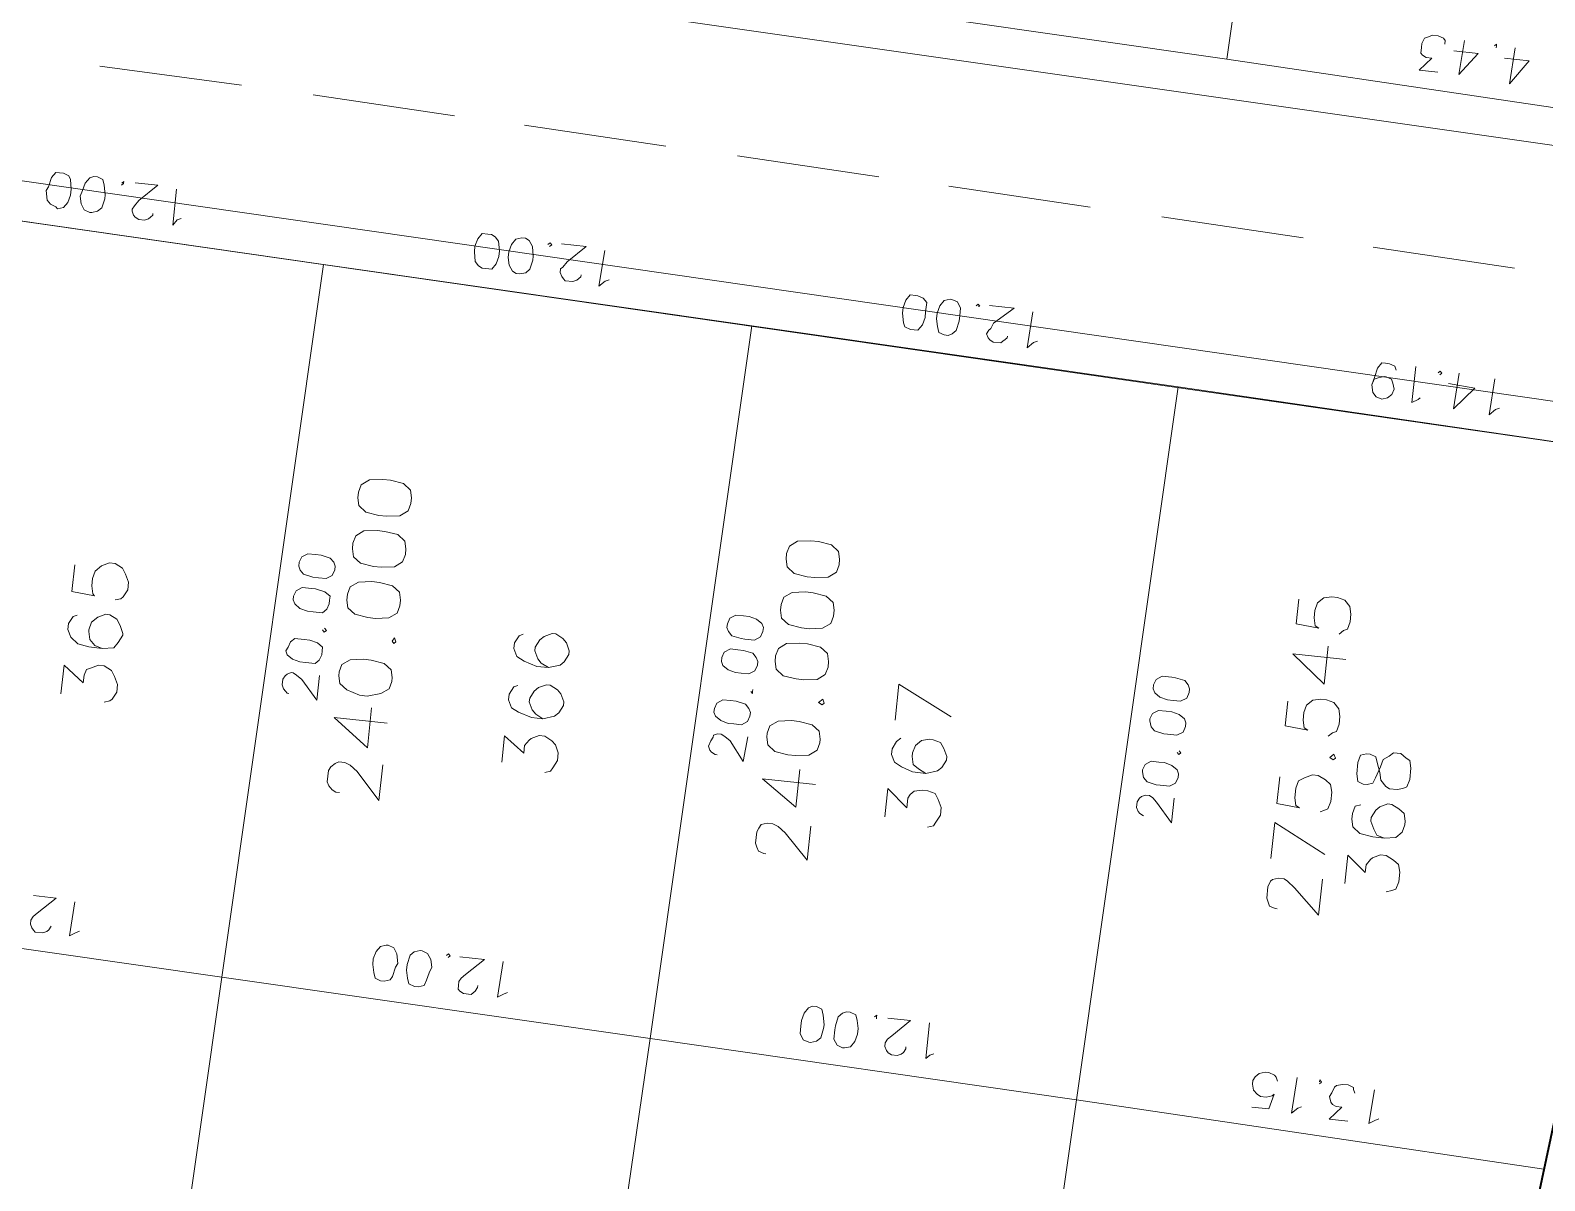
# Model space of a CAD drawing. Header units: metres. Extents: x -977055 to 805873, y -1033982 to 242021.
# Drawn here: x 2764.55 to 2806.83, y 1001.96 to 1034.09 of the extents above; entities that cross this region are included whole.
import ezdxf

# ---------------------------------------------------------------- set-up
doc = ezdxf.new("R2010")
doc.units = ezdxf.units.M
for name, color, linetype in [('PDF_acera', 7, 'Continuous'), ('PDF_areas por lote', 7, 'Continuous'), ('PDF_COTAS', 7, 'Continuous'), ('PDF_linea de centro', 7, 'Continuous'), ('PDF_LOTES', 7, 'Continuous'), ('PDF_No. lotes', 7, 'Continuous'), ('PDF_Poligono Ceres', 7, 'Continuous')]:
    doc.layers.add(name, color=color, linetype=linetype)

# ---------------------------------------------------------------- blocks, each defined once
blk = doc.blocks.new('CALLE')
at = {"layer": 'PDF_acera', "lineweight": 9}
for points in [[(14.140224, -247.369248), (12.06576, -307.020672)], [(-23.877504, -255.794112), (-23.49648, -255.455424), (4.02192, -248.215968), (-23.49648, -255.455424), (-23.877504, -255.794112), (-24.681888, -256.55616), (-26.332992, -303.591456), (-10.456992, -305.200224), (0.21168, -306.30096), (5.546016, -306.597312), (7.535808, -251.010144), (7.324128, -256.894848)], [(6.435072, -306.681984), (8.213184, -256.937184), (8.424864, -251.05248)]]:
    blk.add_lwpolyline(points, dxfattribs=at)
at = {"layer": 'PDF_areas por lote', "lineweight": 9}
for points in [[(-4.995648, -277.681824), (-4.995648, -277.597152), (-4.953312, -277.51248), (-4.86864, -277.427808), (-4.783968, -277.385472), (-4.529952, -277.385472), (-4.44528, -277.427808), (-4.360608, -277.51248), (-4.318272, -277.597152), (-4.318272, -277.72416), (-4.360608, -277.851168), (-4.487616, -278.020512), (-5.08032, -278.57088), (-4.275936, -278.57088)], [(-3.344544, -278.57088), (-3.344544, -277.385472), (-3.937248, -278.189856), (-3.048192, -278.189856)], [(-5.334336, -287.24976), (-5.334336, -287.207424), (-5.292, -287.080416), (-5.207328, -287.03808), (-5.122656, -286.995744), (-4.86864, -286.995744), (-4.783968, -287.03808), (-4.699296, -287.080416), (-4.65696, -287.207424), (-4.65696, -287.334432), (-4.699296, -287.46144), (-4.826304, -287.630784), (-5.376672, -288.181152), (-4.614624, -288.181152)], [(-3.683232, -288.181152), (-3.683232, -286.995744), (-4.2336, -287.800128), (-3.38688, -287.800128)], [(-5.334336, -298.68048), (-5.334336, -298.638144), (-5.292, -298.511136), (-5.207328, -298.4688), (-5.122656, -298.426464), (-4.86864, -298.426464), (-4.741632, -298.4688), (-4.699296, -298.511136), (-4.65696, -298.638144), (-4.65696, -298.765152), (-4.699296, -298.849824), (-4.826304, -299.019168), (-5.376672, -299.611872), (-4.572288, -299.611872)], [(-4.02192, -299.611872), (-3.429216, -298.426464), (-4.2336, -298.426464)], [(-2.413152, -298.426464), (-3.005856, -298.426464), (-3.048192, -298.934496), (-3.005856, -298.849824), (-2.836512, -298.807488), (-2.624832, -298.807488), (-2.455488, -298.849824), (-2.370816, -298.976832), (-2.286144, -299.146176), (-2.286144, -299.273184), (-2.370816, -299.442528), (-2.455488, -299.569536), (-2.624832, -299.611872), (-2.836512, -299.611872), (-3.005856, -299.569536), (-3.048192, -299.484864), (-3.090528, -299.400192)], [(-0.719712, -298.426464), (-1.27008, -298.426464), (-1.312416, -298.934496), (-1.27008, -298.849824), (-1.100736, -298.807488), (-0.931392, -298.807488), (-0.762048, -298.849824), (-0.63504, -298.976832), (-0.592704, -299.146176), (-0.592704, -299.273184), (-0.63504, -299.442528), (-0.762048, -299.569536), (-0.931392, -299.611872), (-1.100736, -299.611872), (-1.27008, -299.569536), (-1.312416, -299.484864), (-1.397088, -299.400192)], [(0.338688, -299.611872), (0.338688, -298.426464), (-0.254016, -299.188512), (0.592704, -299.188512)], [(1.566432, -298.426464), (1.016064, -298.426464), (0.973728, -298.934496), (1.016064, -298.849824), (1.185408, -298.807488), (1.354752, -298.807488), (1.524096, -298.849824), (1.651104, -298.976832), (1.69344, -299.146176), (1.69344, -299.273184), (1.651104, -299.442528), (1.524096, -299.569536), (1.354752, -299.611872), (1.185408, -299.611872), (1.016064, -299.569536), (0.973728, -299.484864), (0.889056, -299.400192)]]:
    blk.add_lwpolyline(points, dxfattribs=at)
for points in [[(-2.413152, -277.385472), (-2.582496, -277.427808), (-2.709504, -277.597152), (-2.794176, -277.893504), (-2.794176, -278.062848), (-2.709504, -278.3592), (-2.582496, -278.528544), (-2.413152, -278.57088), (-2.32848, -278.57088), (-2.159136, -278.528544), (-2.032128, -278.3592), (-1.989792, -278.062848), (-1.989792, -277.893504), (-2.032128, -277.597152), (-2.159136, -277.427808), (-2.32848, -277.385472)], [(-0.719712, -277.385472), (-0.889056, -277.427808), (-1.016064, -277.597152), (-1.0584, -277.893504), (-1.0584, -278.062848), (-1.016064, -278.3592), (-0.889056, -278.528544), (-0.719712, -278.57088), (-0.592704, -278.57088), (-0.42336, -278.528544), (-0.296352, -278.3592), (-0.254016, -278.062848), (-0.254016, -277.893504), (-0.296352, -277.597152), (-0.42336, -277.427808), (-0.592704, -277.385472)], [(0.42336, -277.385472), (0.254016, -277.427808), (0.127008, -277.597152), (0.084672, -277.893504), (0.084672, -278.062848), (0.127008, -278.3592), (0.254016, -278.528544), (0.42336, -278.57088), (0.550368, -278.57088), (0.719712, -278.528544), (0.84672, -278.3592), (0.889056, -278.062848), (0.889056, -277.893504), (0.84672, -277.597152), (0.719712, -277.427808), (0.550368, -277.385472)], [(1.566432, -277.385472), (1.397088, -277.427808), (1.27008, -277.597152), (1.227744, -277.893504), (1.227744, -278.062848), (1.27008, -278.3592), (1.397088, -278.528544), (1.566432, -278.57088), (1.69344, -278.57088), (1.862784, -278.528544), (1.989792, -278.3592), (2.032128, -278.062848), (2.032128, -277.893504), (1.989792, -277.597152), (1.862784, -277.427808), (1.69344, -277.385472)], [(-1.524096, -278.486208), (-1.566432, -278.528544), (-1.524096, -278.57088), (-1.439424, -278.528544)], [(-2.75184, -286.995744), (-2.921184, -287.03808), (-3.048192, -287.207424), (-3.090528, -287.503776), (-3.090528, -287.67312), (-3.048192, -287.969472), (-2.921184, -288.138816), (-2.75184, -288.181152), (-2.667168, -288.181152), (-2.497824, -288.138816), (-2.370816, -287.969472), (-2.32848, -287.67312), (-2.32848, -287.503776), (-2.370816, -287.207424), (-2.497824, -287.03808), (-2.667168, -286.995744)], [(-1.0584, -286.995744), (-1.227744, -287.03808), (-1.354752, -287.207424), (-1.397088, -287.503776), (-1.397088, -287.67312), (-1.354752, -287.969472), (-1.227744, -288.138816), (-1.0584, -288.181152), (-0.931392, -288.181152), (-0.762048, -288.138816), (-0.63504, -287.969472), (-0.592704, -287.67312), (-0.592704, -287.503776), (-0.63504, -287.207424), (-0.762048, -287.03808), (-0.931392, -286.995744)], [(0.084672, -286.995744), (-0.084672, -287.03808), (-0.21168, -287.207424), (-0.254016, -287.503776), (-0.254016, -287.67312), (-0.21168, -287.969472), (-0.084672, -288.138816), (0.084672, -288.181152), (0.21168, -288.181152), (0.381024, -288.138816), (0.508032, -287.969472), (0.550368, -287.67312), (0.550368, -287.503776), (0.508032, -287.207424), (0.381024, -287.03808), (0.21168, -286.995744)], [(1.227744, -286.995744), (1.0584, -287.03808), (0.931392, -287.207424), (0.889056, -287.503776), (0.889056, -287.67312), (0.931392, -287.969472), (1.0584, -288.138816), (1.227744, -288.181152), (1.354752, -288.181152), (1.524096, -288.138816), (1.651104, -287.969472), (1.69344, -287.67312), (1.69344, -287.503776), (1.651104, -287.207424), (1.524096, -287.03808), (1.354752, -286.995744)], [(-1.862784, -288.054144), (-1.90512, -288.138816), (-1.862784, -288.181152), (-1.778112, -288.138816)], [(-1.862784, -299.484864), (-1.90512, -299.569536), (-1.862784, -299.611872), (-1.778112, -299.569536)]]:
    blk.add_lwpolyline(points, close=True, dxfattribs=at)
at = {"layer": 'PDF_COTAS', "lineweight": 9}
for points in [[(7.239456, -270.061344), (7.281792, -270.188352), (7.4088, -270.273024), (7.578144, -270.31536), (7.705152, -270.31536), (7.916832, -270.273024), (8.001504, -270.230688), (8.04384, -270.10368), (8.04384, -270.019008), (8.04384, -269.934336), (7.916832, -269.849664), (7.705152, -269.807328), (7.62048, -269.764992), (7.4088, -269.807328), (7.324128, -269.892), (7.281792, -270.019008)], [(7.239456, -270.823392), (7.281792, -270.9504), (7.366464, -271.035072), (7.578144, -271.077408), (7.662816, -271.077408), (7.874496, -271.035072), (8.001504, -270.992736), (8.04384, -270.865728), (8.04384, -270.781056), (8.001504, -270.696384), (7.874496, -270.611712), (7.705152, -270.569376), (7.578144, -270.52704), (7.4088, -270.569376), (7.281792, -270.654048), (7.239456, -270.781056)], [(-8.001504, -271.16208), (-8.001504, -271.670112), (-8.382528, -271.289088), (-8.4672, -271.204416), (-8.551872, -271.16208), (-8.636544, -271.16208), (-8.721216, -271.204416), (-8.763552, -271.246752), (-8.805888, -271.289088), (-8.805888, -271.458432), (-8.763552, -271.543104), (-8.721216, -271.58544), (-8.636544, -271.627776), (-8.721216, -271.58544), (-8.763552, -271.543104), (-8.805888, -271.458432), (-8.805888, -271.289088), (-8.763552, -271.246752), (-8.721216, -271.204416), (-8.636544, -271.16208), (-8.551872, -271.16208), (-8.4672, -271.204416), (-8.382528, -271.289088), (-8.001504, -271.670112)], [(-8.04384, -272.093472), (-8.805888, -272.051136), (-8.721216, -272.178144), (-8.67888, -272.262816), (-8.721216, -272.178144), (-8.805888, -272.051136)], [(-2.455488, -276.962112), (-3.005856, -276.962112), (-2.582496, -276.581088), (-2.497824, -276.45408), (-2.455488, -276.369408), (-2.455488, -276.327072), (-2.497824, -276.2424), (-2.54016, -276.200064), (-2.624832, -276.157728), (-2.75184, -276.157728), (-2.836512, -276.200064), (-2.878848, -276.2424), (-2.921184, -276.284736), (-2.921184, -276.327072), (-2.921184, -276.284736), (-2.878848, -276.2424), (-2.836512, -276.200064), (-2.75184, -276.157728), (-2.624832, -276.157728), (-2.54016, -276.200064), (-2.497824, -276.2424), (-2.455488, -276.327072), (-2.455488, -276.369408), (-2.497824, -276.45408), (-2.582496, -276.581088), (-3.005856, -276.962112)], [(-1.989792, -276.157728), (-2.074464, -276.200064), (-2.159136, -276.327072), (-2.201472, -276.496416), (-2.201472, -276.623424), (-2.201472, -276.835104), (-2.1168, -276.919776), (-1.989792, -276.962112), (-1.90512, -276.962112), (-1.820448, -276.962112), (-1.735776, -276.835104), (-1.69344, -276.66576), (-1.69344, -276.538752), (-1.69344, -276.327072), (-1.778112, -276.2424), (-1.90512, -276.200064)], [(-1.989792, -276.157728), (-2.074464, -276.200064), (-2.159136, -276.327072), (-2.201472, -276.496416), (-2.201472, -276.623424), (-2.201472, -276.835104), (-2.1168, -276.919776), (-1.989792, -276.962112), (-1.90512, -276.962112), (-1.820448, -276.962112), (-1.735776, -276.835104), (-1.69344, -276.66576), (-1.69344, -276.538752), (-1.69344, -276.327072), (-1.778112, -276.2424), (-1.90512, -276.200064)], [(-0.84672, -276.200064), (-0.931392, -276.2424), (-1.016064, -276.369408), (-1.0584, -276.538752), (-1.0584, -276.66576), (-1.0584, -276.87744), (-0.973728, -276.962112), (-0.84672, -277.004448), (-0.762048, -277.004448), (-0.677376, -277.004448), (-0.592704, -276.87744), (-0.550368, -276.66576), (-0.550368, -276.581088), (-0.550368, -276.369408), (-0.63504, -276.2424), (-0.762048, -276.200064)], [(-0.84672, -276.200064), (-0.931392, -276.2424), (-1.016064, -276.369408), (-1.0584, -276.538752), (-1.0584, -276.66576), (-1.0584, -276.87744), (-0.973728, -276.962112), (-0.84672, -277.004448), (-0.762048, -277.004448), (-0.677376, -277.004448), (-0.592704, -276.87744), (-0.550368, -276.66576), (-0.550368, -276.581088), (-0.550368, -276.369408), (-0.63504, -276.2424), (-0.762048, -276.200064)], [(-0.084672, -276.2424), (-0.169344, -276.284736), (-0.254016, -276.369408), (-0.296352, -276.581088), (-0.296352, -276.708096), (-0.296352, -276.87744), (-0.21168, -277.004448), (-0.084672, -277.046784), (0, -277.046784), (0.084672, -277.004448), (0.169344, -276.919776), (0.21168, -276.708096), (0.21168, -276.581088), (0.21168, -276.411744), (0.127008, -276.284736), (0, -276.2424)], [(-0.084672, -276.2424), (-0.169344, -276.284736), (-0.254016, -276.369408), (-0.296352, -276.581088), (-0.296352, -276.708096), (-0.296352, -276.87744), (-0.21168, -277.004448), (-0.084672, -277.046784), (0, -277.046784), (0.084672, -277.004448), (0.169344, -276.919776), (0.21168, -276.708096), (0.21168, -276.581088), (0.21168, -276.411744), (0.127008, -276.284736), (0, -276.2424)], [(-1.397088, -276.962112), (-1.439424, -277.004448), (-1.48176, -276.962112), (-1.439424, -276.919776), (-1.48176, -276.962112), (-1.439424, -277.004448)], [(-9.059904, -279.121248), (-9.017568, -279.248256), (-8.932896, -279.290592), (-8.721216, -279.332928), (-8.636544, -279.375264), (-8.424864, -279.332928), (-8.297856, -279.248256), (-8.25552, -279.121248), (-8.25552, -279.078912), (-8.297856, -278.951904), (-8.424864, -278.867232), (-8.594208, -278.824896), (-8.721216, -278.824896), (-8.89056, -278.867232), (-9.017568, -278.909568), (-9.059904, -279.036576)], [(-9.059904, -279.121248), (-9.017568, -279.248256), (-8.932896, -279.290592), (-8.721216, -279.332928), (-8.636544, -279.375264), (-8.424864, -279.332928), (-8.297856, -279.248256), (-8.25552, -279.121248), (-8.25552, -279.078912), (-8.297856, -278.951904), (-8.424864, -278.867232), (-8.594208, -278.824896), (-8.721216, -278.824896), (-8.89056, -278.867232), (-9.017568, -278.909568), (-9.059904, -279.036576)], [(6.943104, -279.671616), (6.943104, -279.798624), (7.070112, -279.883296), (7.239456, -279.925632), (7.366464, -279.925632), (7.578144, -279.883296), (7.662816, -279.798624), (7.705152, -279.713952), (7.705152, -279.62928), (7.705152, -279.502272), (7.578144, -279.4176), (7.4088, -279.375264), (7.281792, -279.375264), (7.070112, -279.4176), (6.98544, -279.502272), (6.943104, -279.586944)], [(-9.10224, -279.883296), (-9.059904, -280.010304), (-8.932896, -280.05264), (-8.763552, -280.094976), (-8.636544, -280.137312), (-8.4672, -280.094976), (-8.340192, -280.010304), (-8.297856, -279.883296), (-8.297856, -279.84096), (-8.340192, -279.713952), (-8.424864, -279.62928), (-8.636544, -279.586944), (-8.763552, -279.586944), (-8.932896, -279.62928), (-9.059904, -279.671616), (-9.10224, -279.798624)], [(-9.10224, -279.883296), (-9.059904, -280.010304), (-8.932896, -280.05264), (-8.763552, -280.094976), (-8.636544, -280.137312), (-8.4672, -280.094976), (-8.340192, -280.010304), (-8.297856, -279.883296), (-8.297856, -279.84096), (-8.340192, -279.713952), (-8.424864, -279.62928), (-8.636544, -279.586944), (-8.763552, -279.586944), (-8.932896, -279.62928), (-9.059904, -279.671616), (-9.10224, -279.798624)], [(-8.340192, -280.433664), (-8.297856, -280.476), (-8.340192, -280.518336), (-8.382528, -280.476), (-8.340192, -280.518336), (-8.297856, -280.476)], [(6.900768, -280.433664), (6.943104, -280.560672), (7.027776, -280.645344), (7.239456, -280.68768), (7.324128, -280.68768), (7.535808, -280.645344), (7.662816, -280.560672), (7.705152, -280.476), (7.705152, -280.391328), (7.662816, -280.26432), (7.535808, -280.179648), (7.366464, -280.137312), (7.239456, -280.137312), (7.070112, -280.179648), (6.943104, -280.26432), (6.900768, -280.348992)], [(-8.340192, -280.730016), (-8.340192, -281.280384), (-8.721216, -280.89936), (-8.805888, -280.814688), (-8.89056, -280.772352), (-8.975232, -280.772352), (-9.059904, -280.772352), (-9.10224, -280.814688), (-9.144576, -280.89936), (-9.144576, -281.068704), (-9.10224, -281.11104), (-9.059904, -281.153376), (-8.975232, -281.195712), (-8.932896, -281.195712), (-8.975232, -281.195712), (-9.059904, -281.153376), (-9.10224, -281.11104), (-9.144576, -281.068704), (-9.144576, -280.89936), (-9.10224, -280.814688), (-9.059904, -280.772352), (-8.975232, -280.772352), (-8.89056, -280.772352), (-8.805888, -280.814688), (-8.721216, -280.89936), (-8.340192, -281.280384)], [(-8.340192, -281.703744), (-9.144576, -281.661408), (-9.059904, -281.788416), (-9.017568, -281.873088), (-9.059904, -281.788416), (-9.144576, -281.661408)], [(-2.794176, -286.572384), (-3.344544, -286.530048), (-2.921184, -286.19136), (-2.836512, -286.064352), (-2.794176, -285.97968), (-2.794176, -285.895008), (-2.836512, -285.810336), (-2.878848, -285.810336), (-2.96352, -285.768), (-3.090528, -285.725664), (-3.1752, -285.768), (-3.217536, -285.810336), (-3.259872, -285.895008), (-3.259872, -285.937344), (-3.259872, -285.895008), (-3.217536, -285.810336), (-3.1752, -285.768), (-3.090528, -285.725664), (-2.96352, -285.768), (-2.878848, -285.810336), (-2.836512, -285.810336), (-2.794176, -285.895008), (-2.794176, -285.97968), (-2.836512, -286.064352), (-2.921184, -286.19136), (-3.344544, -286.530048)], [(-2.32848, -285.768), (-2.413152, -285.810336), (-2.497824, -285.937344), (-2.54016, -286.106688), (-2.54016, -286.233696), (-2.54016, -286.40304), (-2.455488, -286.530048), (-2.32848, -286.572384), (-2.243808, -286.572384), (-2.159136, -286.530048), (-2.074464, -286.445376), (-2.032128, -286.233696), (-2.032128, -286.106688), (-2.032128, -285.937344), (-2.1168, -285.810336), (-2.243808, -285.768)], [(-2.32848, -285.768), (-2.413152, -285.810336), (-2.497824, -285.937344), (-2.54016, -286.106688), (-2.54016, -286.233696), (-2.54016, -286.40304), (-2.455488, -286.530048), (-2.32848, -286.572384), (-2.243808, -286.572384), (-2.159136, -286.530048), (-2.074464, -286.445376), (-2.032128, -286.233696), (-2.032128, -286.106688), (-2.032128, -285.937344), (-2.1168, -285.810336), (-2.243808, -285.768)], [(-1.185408, -285.810336), (-1.27008, -285.852672), (-1.354752, -285.97968), (-1.397088, -286.149024), (-1.397088, -286.276032), (-1.397088, -286.445376), (-1.312416, -286.572384), (-1.185408, -286.61472), (-1.100736, -286.61472), (-1.016064, -286.572384), (-0.931392, -286.487712), (-0.889056, -286.276032), (-0.889056, -286.149024), (-0.889056, -285.97968), (-0.973728, -285.852672), (-1.100736, -285.810336)], [(-1.185408, -285.810336), (-1.27008, -285.852672), (-1.354752, -285.97968), (-1.397088, -286.149024), (-1.397088, -286.276032), (-1.397088, -286.445376), (-1.312416, -286.572384), (-1.185408, -286.61472), (-1.100736, -286.61472), (-1.016064, -286.572384), (-0.931392, -286.487712), (-0.889056, -286.276032), (-0.889056, -286.149024), (-0.889056, -285.97968), (-0.973728, -285.852672), (-1.100736, -285.810336)], [(-0.42336, -285.852672), (-0.508032, -285.895008), (-0.592704, -285.97968), (-0.63504, -286.19136), (-0.63504, -286.276032), (-0.63504, -286.487712), (-0.550368, -286.61472), (-0.42336, -286.657056), (-0.338688, -286.657056), (-0.254016, -286.61472), (-0.169344, -286.487712), (-0.127008, -286.318368), (-0.127008, -286.19136), (-0.127008, -286.022016), (-0.21168, -285.895008), (-0.338688, -285.852672)], [(-0.42336, -285.852672), (-0.508032, -285.895008), (-0.592704, -285.97968), (-0.63504, -286.19136), (-0.63504, -286.276032), (-0.63504, -286.487712), (-0.550368, -286.61472), (-0.42336, -286.657056), (-0.338688, -286.657056), (-0.254016, -286.61472), (-0.169344, -286.487712), (-0.127008, -286.318368), (-0.127008, -286.19136), (-0.127008, -286.022016), (-0.21168, -285.895008), (-0.338688, -285.852672)], [(-1.735776, -286.572384), (-1.778112, -286.572384), (-1.820448, -286.572384), (-1.778112, -286.530048), (-1.820448, -286.572384), (-1.778112, -286.572384)], [(-9.398592, -288.689184), (-9.356256, -288.816192), (-9.271584, -288.900864), (-9.059904, -288.9432), (-8.975232, -288.9432), (-8.763552, -288.900864), (-8.636544, -288.858528), (-8.594208, -288.73152), (-8.594208, -288.646848), (-8.636544, -288.562176), (-8.763552, -288.477504), (-8.932896, -288.435168), (-9.059904, -288.435168), (-9.229248, -288.435168), (-9.356256, -288.51984), (-9.398592, -288.646848)], [(-9.398592, -288.689184), (-9.356256, -288.816192), (-9.271584, -288.900864), (-9.059904, -288.9432), (-8.975232, -288.9432), (-8.763552, -288.900864), (-8.636544, -288.858528), (-8.594208, -288.73152), (-8.594208, -288.646848), (-8.636544, -288.562176), (-8.763552, -288.477504), (-8.932896, -288.435168), (-9.059904, -288.435168), (-9.229248, -288.435168), (-9.356256, -288.51984), (-9.398592, -288.646848)], [(-9.440928, -289.451232), (-9.398592, -289.57824), (-9.271584, -289.662912), (-9.10224, -289.705248), (-8.975232, -289.705248), (-8.805888, -289.662912), (-8.67888, -289.620576), (-8.636544, -289.493568), (-8.636544, -289.408896), (-8.67888, -289.324224), (-8.763552, -289.239552), (-8.975232, -289.197216), (-9.059904, -289.197216), (-9.271584, -289.197216), (-9.398592, -289.281888), (-9.440928, -289.408896)], [(-9.440928, -289.451232), (-9.398592, -289.57824), (-9.271584, -289.662912), (-9.10224, -289.705248), (-8.975232, -289.705248), (-8.805888, -289.662912), (-8.67888, -289.620576), (-8.636544, -289.493568), (-8.636544, -289.408896), (-8.67888, -289.324224), (-8.763552, -289.239552), (-8.975232, -289.197216), (-9.059904, -289.197216), (-9.271584, -289.197216), (-9.398592, -289.281888), (-9.440928, -289.408896)], [(6.604416, -289.281888), (6.604416, -289.36656), (6.731424, -289.451232), (6.900768, -289.493568), (7.027776, -289.493568), (7.239456, -289.493568), (7.324128, -289.408896), (7.366464, -289.281888), (7.366464, -289.239552), (7.366464, -289.112544), (7.239456, -289.027872), (7.070112, -288.985536), (6.943104, -288.985536), (6.731424, -289.027872), (6.646752, -289.070208), (6.604416, -289.197216)], [(6.56208, -290.043936), (6.604416, -290.128608), (6.689088, -290.21328), (6.900768, -290.255616), (7.027776, -290.255616), (7.19712, -290.255616), (7.324128, -290.170944), (7.366464, -290.043936), (7.366464, -290.0016), (7.324128, -289.874592), (7.19712, -289.78992), (7.027776, -289.747584), (6.900768, -289.747584), (6.731424, -289.78992), (6.604416, -289.832256), (6.56208, -289.959264)], [(-8.67888, -290.043936), (-8.636544, -290.086272), (-8.67888, -290.086272), (-8.721216, -290.086272), (-8.67888, -290.086272), (-8.636544, -290.086272)], [(-8.67888, -290.340288), (-8.67888, -290.84832), (-9.059904, -290.467296), (-9.144576, -290.382624), (-9.229248, -290.340288), (-9.31392, -290.340288), (-9.398592, -290.382624), (-9.440928, -290.42496), (-9.483264, -290.509632), (-9.483264, -290.63664), (-9.440928, -290.721312), (-9.398592, -290.763648), (-9.31392, -290.805984), (-9.271584, -290.805984), (-9.31392, -290.805984), (-9.398592, -290.763648), (-9.440928, -290.721312), (-9.483264, -290.63664), (-9.483264, -290.509632), (-9.440928, -290.42496), (-9.398592, -290.382624), (-9.31392, -290.340288), (-9.229248, -290.340288), (-9.144576, -290.382624), (-9.059904, -290.467296), (-8.67888, -290.84832)], [(-8.67888, -291.27168), (-9.483264, -291.27168), (-9.398592, -291.356352), (-9.356256, -291.441024), (-9.398592, -291.356352), (-9.483264, -291.27168)], [(-3.132864, -296.14032), (-3.683232, -296.14032), (-3.259872, -295.759296), (-3.1752, -295.674624), (-3.132864, -295.589952), (-3.132864, -295.50528), (-3.1752, -295.420608), (-3.217536, -295.378272), (-3.302208, -295.335936), (-3.429216, -295.335936), (-3.513888, -295.378272), (-3.556224, -295.420608), (-3.59856, -295.50528), (-3.556224, -295.420608), (-3.513888, -295.378272), (-3.429216, -295.335936), (-3.302208, -295.335936), (-3.217536, -295.378272), (-3.1752, -295.420608), (-3.132864, -295.50528), (-3.132864, -295.589952), (-3.1752, -295.674624), (-3.259872, -295.759296), (-3.683232, -296.14032)], [(-2.624832, -295.378272), (-2.75184, -295.420608), (-2.836512, -295.50528), (-2.878848, -295.71696), (-2.878848, -295.801632), (-2.878848, -296.013312), (-2.794176, -296.14032), (-2.667168, -296.182656), (-2.582496, -296.182656), (-2.497824, -296.14032), (-2.413152, -296.013312), (-2.370816, -295.843968), (-2.370816, -295.71696), (-2.370816, -295.547616), (-2.455488, -295.420608), (-2.582496, -295.378272)], [(-2.624832, -295.378272), (-2.75184, -295.420608), (-2.836512, -295.50528), (-2.878848, -295.71696), (-2.878848, -295.801632), (-2.878848, -296.013312), (-2.794176, -296.14032), (-2.667168, -296.182656), (-2.582496, -296.182656), (-2.497824, -296.14032), (-2.413152, -296.013312), (-2.370816, -295.843968), (-2.370816, -295.71696), (-2.370816, -295.547616), (-2.455488, -295.420608), (-2.582496, -295.378272)], [(-1.48176, -295.420608), (-1.608768, -295.462944), (-1.69344, -295.547616), (-1.735776, -295.759296), (-1.735776, -295.843968), (-1.735776, -296.055648), (-1.651104, -296.182656), (-1.524096, -296.224992), (-1.439424, -296.224992), (-1.354752, -296.182656), (-1.27008, -296.055648), (-1.227744, -295.886304), (-1.227744, -295.759296), (-1.227744, -295.589952), (-1.312416, -295.462944), (-1.439424, -295.420608)], [(-1.48176, -295.420608), (-1.608768, -295.462944), (-1.69344, -295.547616), (-1.735776, -295.759296), (-1.735776, -295.843968), (-1.735776, -296.055648), (-1.651104, -296.182656), (-1.524096, -296.224992), (-1.439424, -296.224992), (-1.354752, -296.182656), (-1.27008, -296.055648), (-1.227744, -295.886304), (-1.227744, -295.759296), (-1.227744, -295.589952), (-1.312416, -295.462944), (-1.439424, -295.420608)], [(-0.762048, -295.420608), (-0.84672, -295.462944), (-0.931392, -295.589952), (-0.973728, -295.759296), (-0.973728, -295.886304), (-0.973728, -296.055648), (-0.889056, -296.182656), (-0.762048, -296.224992), (-0.677376, -296.224992), (-0.592704, -296.182656), (-0.508032, -296.097984), (-0.465696, -295.886304), (-0.465696, -295.801632), (-0.465696, -295.589952), (-0.550368, -295.462944), (-0.677376, -295.420608)], [(-0.762048, -295.420608), (-0.84672, -295.462944), (-0.931392, -295.589952), (-0.973728, -295.759296), (-0.973728, -295.886304), (-0.973728, -296.055648), (-0.889056, -296.182656), (-0.762048, -296.224992), (-0.677376, -296.224992), (-0.592704, -296.182656), (-0.508032, -296.097984), (-0.465696, -295.886304), (-0.465696, -295.801632), (-0.465696, -295.589952), (-0.550368, -295.462944), (-0.677376, -295.420608)], [(-2.074464, -296.14032), (-2.1168, -296.182656), (-2.159136, -296.14032), (-2.1168, -296.097984), (-2.159136, -296.14032), (-2.1168, -296.182656)], [(-9.144576, -299.10384), (-9.059904, -299.061504), (-9.017568, -299.019168), (-8.975232, -298.89216), (-8.975232, -298.807488), (-9.017568, -298.68048), (-9.10224, -298.595808), (-9.186912, -298.553472), (-9.271584, -298.553472), (-9.398592, -298.595808), (-9.483264, -298.68048), (-9.5256, -298.765152), (-9.5256, -298.89216), (-9.483264, -299.019168), (-9.440928, -299.061504), (-9.779616, -298.976832), (-9.779616, -298.595808), (-9.779616, -298.976832), (-9.440928, -299.061504), (-9.483264, -299.019168), (-9.5256, -298.89216), (-9.5256, -298.765152), (-9.483264, -298.68048), (-9.398592, -298.595808), (-9.271584, -298.553472), (-9.186912, -298.553472), (-9.10224, -298.595808), (-9.017568, -298.68048), (-8.975232, -298.807488), (-8.975232, -298.89216), (-9.017568, -299.019168), (-9.059904, -299.061504)], [(-9.017568, -299.5272), (-9.821952, -299.484864), (-9.694944, -299.611872), (-9.652608, -299.696544), (-9.694944, -299.611872), (-9.821952, -299.484864)], [(-9.229248, -300.839616), (-9.144576, -300.79728), (-9.10224, -300.79728), (-9.059904, -300.670272), (-9.059904, -300.543264), (-9.10224, -300.416256), (-9.144576, -300.37392), (-9.271584, -300.331584), (-9.356256, -300.289248), (-9.483264, -300.331584), (-9.5256, -300.37392), (-9.567936, -300.458592), (-9.567936, -300.5856), (-9.864288, -300.331584), (-9.864288, -300.754944), (-9.864288, -300.331584), (-9.567936, -300.5856), (-9.567936, -300.458592), (-9.5256, -300.37392), (-9.483264, -300.331584), (-9.356256, -300.289248), (-9.271584, -300.331584), (-9.144576, -300.37392), (-9.10224, -300.416256), (-9.059904, -300.543264), (-9.059904, -300.670272), (-9.10224, -300.79728), (-9.144576, -300.79728)], [(-9.059904, -300.035232), (-9.017568, -300.035232), (-9.059904, -300.077568), (-9.10224, -300.035232), (-9.059904, -300.077568), (-9.017568, -300.035232)], [(-9.10224, -301.262976), (-9.864288, -301.22064), (-9.779616, -301.347648), (-9.73728, -301.43232), (-9.779616, -301.347648), (-9.864288, -301.22064)]]:
    blk.add_lwpolyline(points, close=True, dxfattribs=at)
for points in [[(7.916832, -271.416096), (7.959168, -271.458432), (8.001504, -271.458432), (7.959168, -271.416096)], [(7.366464, -272.178144), (7.324128, -272.178144), (7.281792, -272.135808), (7.239456, -272.093472), (7.19712, -272.0088), (7.19712, -271.881792), (7.239456, -271.79712), (7.281792, -271.754784), (7.366464, -271.712448), (7.4088, -271.712448), (7.493472, -271.754784), (7.62048, -271.839456), (8.001504, -272.22048), (8.001504, -271.712448)], [(7.324128, -272.813184), (7.281792, -272.728512), (7.154784, -272.64384), (7.959168, -272.64384)], [(7.578144, -281.026368), (7.62048, -281.068704), (7.662816, -281.026368), (7.62048, -280.984032)], [(7.027776, -281.788416), (6.98544, -281.788416), (6.943104, -281.74608), (6.900768, -281.703744), (6.858432, -281.619072), (6.858432, -281.449728), (6.900768, -281.407392), (6.943104, -281.365056), (7.027776, -281.32272), (7.112448, -281.32272), (7.154784, -281.365056), (7.281792, -281.449728), (7.662816, -281.830752), (7.662816, -281.280384)], [(6.98544, -282.423456), (6.943104, -282.338784), (6.816096, -282.211776), (7.62048, -282.254112)], [(7.281792, -290.63664), (7.281792, -290.678976), (7.324128, -290.63664), (7.281792, -290.594304)], [(6.689088, -291.356352), (6.646752, -291.356352), (6.604416, -291.314016), (6.56208, -291.27168), (6.519744, -291.229344), (6.519744, -291.06), (6.56208, -290.975328), (6.604416, -290.932992), (6.689088, -290.890656), (6.77376, -290.932992), (6.816096, -290.975328), (6.943104, -291.017664), (7.324128, -291.441024), (7.324128, -290.890656)], [(6.646752, -292.033728), (6.604416, -291.949056), (6.477408, -291.822048), (7.281792, -291.864384)], [(6.477408, -299.5272), (6.604416, -299.569536), (6.646752, -299.654208), (6.689088, -299.781216), (6.689088, -299.823552), (6.646752, -299.95056), (6.56208, -299.992896), (6.435072, -300.035232), (6.308064, -299.992896), (6.223392, -299.908224), (6.181056, -299.781216), (6.223392, -299.654208), (6.308064, -299.569536), (6.477408, -299.5272), (6.646752, -299.569536), (6.858432, -299.611872), (6.98544, -299.696544), (6.98544, -299.781216), (6.98544, -299.865888), (6.943104, -299.992896), (6.858432, -300.035232)], [(13.54752, -300.246912), (13.54752, -299.823552), (13.843872, -300.077568), (13.843872, -299.95056), (13.886208, -299.865888), (13.928544, -299.823552), (14.055552, -299.823552), (14.140224, -299.823552), (14.267232, -299.865888), (14.309568, -299.95056), (14.351904, -300.035232), (14.351904, -300.16224), (14.309568, -300.289248), (14.267232, -300.331584), (14.18256, -300.331584)], [(6.308064, -300.627936), (6.265728, -300.5856), (6.181056, -300.458592), (6.98544, -300.458592)], [(14.309568, -300.754944), (13.54752, -300.712608), (14.055552, -301.093632), (14.055552, -300.543264)], [(6.858432, -301.00896), (6.900768, -301.051296), (6.943104, -301.00896), (6.900768, -300.966624)], [(6.943104, -301.43232), (6.13872, -301.389984), (6.646752, -301.813344), (6.689088, -301.22064)], [(14.224896, -301.474656), (14.267232, -301.474656), (14.309568, -301.474656), (14.267232, -301.43232)], [(14.267232, -301.898016), (13.462848, -301.85568), (14.013216, -302.236704), (14.013216, -301.686336)], [(6.265728, -302.406048), (6.223392, -302.321376), (6.096384, -302.194368), (6.900768, -302.236704)]]:
    blk.add_lwpolyline(points, dxfattribs=at)
at = {"layer": 'PDF_linea de centro', "lineweight": 9}
for points in [[(10.499328, -270.654048), (10.414656, -273.829248)], [(10.37232, -275.438016), (10.245312, -278.613216)], [(10.202976, -280.179648), (10.075968, -283.354848)], [(10.033632, -284.963616), (9.906624, -288.138816)], [(9.864288, -289.705248), (9.73728, -292.880448)], [(9.694944, -294.489216), (9.567936, -297.664416)], [(9.5256, -299.230848), (9.398592, -302.406048)]]:
    blk.add_lwpolyline(points, dxfattribs=at)
at = {"layer": 'PDF_LOTES', "lineweight": 20}
for points in [[(-9.017568, -265.912416), (-9.356256, -275.522688), (-25.316928, -274.97232), (-24.97824, -265.362048)], [(6.98544, -266.50512), (6.646752, -276.073056), (-9.356256, -275.522688), (-9.017568, -265.912416)], [(-9.356256, -275.522688), (-9.694944, -285.13296), (-25.655616, -284.540256), (-25.316928, -274.97232)], [(6.646752, -276.073056), (6.308064, -285.683328), (-9.694944, -285.13296), (-9.356256, -275.522688)], [(-9.694944, -285.13296), (-10.033632, -294.700896), (-25.994304, -294.150528), (-25.655616, -284.540256)], [(6.308064, -285.683328), (5.969376, -295.251264), (-10.033632, -294.700896), (-9.694944, -285.13296)], [(29.677536, -286.487712), (29.338848, -296.097984), (13.33584, -295.547616), (13.674528, -285.937344)], [(-10.033632, -294.700896), (-10.456992, -305.200224), (-26.332992, -303.591456), (-25.994304, -294.150528)], [(5.969376, -295.251264), (5.546016, -306.597312), (0.21168, -306.30096), (-10.456992, -305.200224), (-10.033632, -294.700896)], [(29.338848, -296.097984), (28.915488, -308.036736), (12.870144, -307.063008), (13.33584, -295.547616)]]:
    blk.add_lwpolyline(points, close=True, dxfattribs=at)
at = {"layer": 'PDF_No. lotes', "lineweight": 20}
for points in [[(-3.471552, -271.289088), (-2.836512, -271.289088), (-3.1752, -271.754784), (-3.005856, -271.754784), (-2.878848, -271.79712), (-2.836512, -271.881792), (-2.75184, -272.051136), (-2.75184, -272.178144), (-2.836512, -272.347488), (-2.96352, -272.43216), (-3.132864, -272.516832), (-3.302208, -272.516832), (-3.471552, -272.43216), (-3.513888, -272.389824), (-3.556224, -272.262816)], [(-1.69344, -271.458432), (-1.735776, -271.37376), (-1.90512, -271.289088), (-2.032128, -271.289088), (-2.201472, -271.37376), (-2.32848, -271.543104), (-2.370816, -271.79712), (-2.370816, -272.093472), (-2.32848, -272.347488), (-2.201472, -272.43216), (-2.032128, -272.516832), (-1.989792, -272.516832), (-1.820448, -272.43216), (-1.69344, -272.347488), (-1.608768, -272.178144), (-1.608768, -272.093472), (-1.69344, -271.924128), (-1.820448, -271.79712), (-1.989792, -271.754784), (-2.032128, -271.754784), (-2.201472, -271.79712), (-2.32848, -271.924128), (-2.370816, -272.093472)], [(-0.592704, -271.289088), (-1.185408, -271.289088), (-1.227744, -271.79712), (-1.185408, -271.754784), (-1.016064, -271.712448), (-0.84672, -271.712448), (-0.677376, -271.754784), (-0.550368, -271.881792), (-0.465696, -272.051136), (-0.465696, -272.178144), (-0.550368, -272.347488), (-0.677376, -272.43216), (-0.84672, -272.516832), (-1.016064, -272.516832), (-1.185408, -272.43216), (-1.227744, -272.389824), (-1.27008, -272.262816)], [(-3.937248, -281.195712), (-3.344544, -281.195712), (-3.683232, -281.661408), (-3.513888, -281.661408), (-3.38688, -281.74608), (-3.344544, -281.788416), (-3.259872, -281.95776), (-3.259872, -282.084768), (-3.344544, -282.254112), (-3.429216, -282.338784), (-3.59856, -282.423456), (-3.767904, -282.423456), (-3.937248, -282.338784), (-4.02192, -282.296448), (-4.064256, -282.16944)], [(-2.201472, -281.365056), (-2.243808, -281.280384), (-2.413152, -281.195712), (-2.54016, -281.195712), (-2.709504, -281.280384), (-2.794176, -281.449728), (-2.878848, -281.74608), (-2.878848, -282.000096), (-2.794176, -282.254112), (-2.709504, -282.338784), (-2.54016, -282.423456), (-2.455488, -282.423456), (-2.286144, -282.338784), (-2.201472, -282.254112), (-2.1168, -282.084768), (-2.1168, -282.000096), (-2.201472, -281.830752), (-2.286144, -281.74608), (-2.455488, -281.661408), (-2.54016, -281.661408), (-2.709504, -281.74608), (-2.794176, -281.830752), (-2.878848, -282.000096)], [(-1.0584, -281.365056), (-1.100736, -281.280384), (-1.27008, -281.195712), (-1.397088, -281.195712), (-1.566432, -281.280384), (-1.651104, -281.449728), (-1.735776, -281.74608), (-1.735776, -282.000096), (-1.651104, -282.254112), (-1.566432, -282.338784), (-1.397088, -282.423456), (-1.312416, -282.423456), (-1.143072, -282.338784), (-1.0584, -282.254112), (-0.973728, -282.084768), (-0.973728, -282.000096), (-1.0584, -281.830752), (-1.143072, -281.74608), (-1.312416, -281.661408), (-1.397088, -281.661408), (-1.566432, -281.74608), (-1.651104, -281.830752), (-1.735776, -282.000096)], [(-4.2336, -289.78992), (-3.59856, -289.78992), (-3.979584, -290.255616), (-3.767904, -290.255616), (-3.683232, -290.297952), (-3.59856, -290.382624), (-3.556224, -290.551968), (-3.556224, -290.678976), (-3.59856, -290.84832), (-3.725568, -290.932992), (-3.894912, -291.017664), (-4.064256, -291.017664), (-4.2336, -290.932992), (-4.318272, -290.890656), (-4.360608, -290.763648)], [(-2.455488, -289.959264), (-2.54016, -289.874592), (-2.709504, -289.78992), (-2.836512, -289.78992), (-3.005856, -289.874592), (-3.090528, -290.043936), (-3.1752, -290.297952), (-3.1752, -290.594304), (-3.090528, -290.84832), (-3.005856, -290.932992), (-2.836512, -291.017664), (-2.75184, -291.017664), (-2.582496, -290.932992), (-2.455488, -290.84832), (-2.413152, -290.678976), (-2.413152, -290.594304), (-2.455488, -290.42496), (-2.582496, -290.297952), (-2.75184, -290.255616), (-2.836512, -290.255616), (-3.005856, -290.297952), (-3.090528, -290.42496), (-3.1752, -290.594304)], [(-1.862784, -291.017664), (-1.27008, -289.78992), (-2.074464, -289.78992)], [(-4.614624, -300.119904), (-3.979584, -300.119904), (-4.318272, -300.543264), (-4.148928, -300.543264), (-4.02192, -300.627936), (-3.979584, -300.670272), (-3.894912, -300.839616), (-3.894912, -300.966624), (-3.979584, -301.135968), (-4.064256, -301.262976), (-4.2336, -301.305312), (-4.44528, -301.305312), (-4.614624, -301.262976), (-4.65696, -301.178304), (-4.699296, -301.051296)], [(-2.836512, -300.289248), (-2.878848, -300.16224), (-3.048192, -300.119904), (-3.1752, -300.119904), (-3.344544, -300.16224), (-3.471552, -300.331584), (-3.513888, -300.627936), (-3.513888, -300.881952), (-3.471552, -301.135968), (-3.344544, -301.262976), (-3.1752, -301.305312), (-3.090528, -301.305312), (-2.921184, -301.262976), (-2.836512, -301.135968), (-2.75184, -300.966624), (-2.75184, -300.881952), (-2.836512, -300.712608), (-2.921184, -300.627936), (-3.090528, -300.543264), (-3.1752, -300.543264), (-3.344544, -300.627936), (-3.471552, -300.712608), (-3.513888, -300.881952)]]:
    blk.add_lwpolyline(points, dxfattribs=at)
blk.add_lwpolyline([(-2.159136, -300.119904), (-2.32848, -300.16224), (-2.370816, -300.289248), (-2.370816, -300.37392), (-2.32848, -300.500928), (-2.201472, -300.543264), (-1.947456, -300.627936), (-1.778112, -300.670272), (-1.69344, -300.79728), (-1.608768, -300.881952), (-1.608768, -301.051296), (-1.69344, -301.178304), (-1.735776, -301.262976), (-1.90512, -301.305312), (-2.159136, -301.305312), (-2.32848, -301.262976), (-2.370816, -301.178304), (-2.413152, -301.051296), (-2.413152, -300.881952), (-2.370816, -300.79728), (-2.243808, -300.670272), (-2.074464, -300.627936), (-1.862784, -300.543264), (-1.735776, -300.500928), (-1.69344, -300.37392), (-1.69344, -300.289248), (-1.735776, -300.16224), (-1.90512, -300.119904)], close=True, dxfattribs=at)
at = {"layer": 'PDF_Poligono Ceres', "lineweight": 40}
blk.add_lwpolyline([(32.048352, -308.20608), (0.21168, -306.30096), (-27.30672, -303.464448), (-49.575456, -299.73888), (-50.633856, -298.511136)], dxfattribs=at)

msp = doc.modelspace()

# ---------------------------------------------------------------- block references
at = {"xscale": 1.255773352820658, "yscale": 1.255773352820658, "zscale": 1.255773352820658, "rotation": 83.85573648860341}
msp.add_blockref('CALLE', (2427.15058, 1056.36283, 1015.371), dxfattribs=at)

doc.saveas('drawing.dxf')
